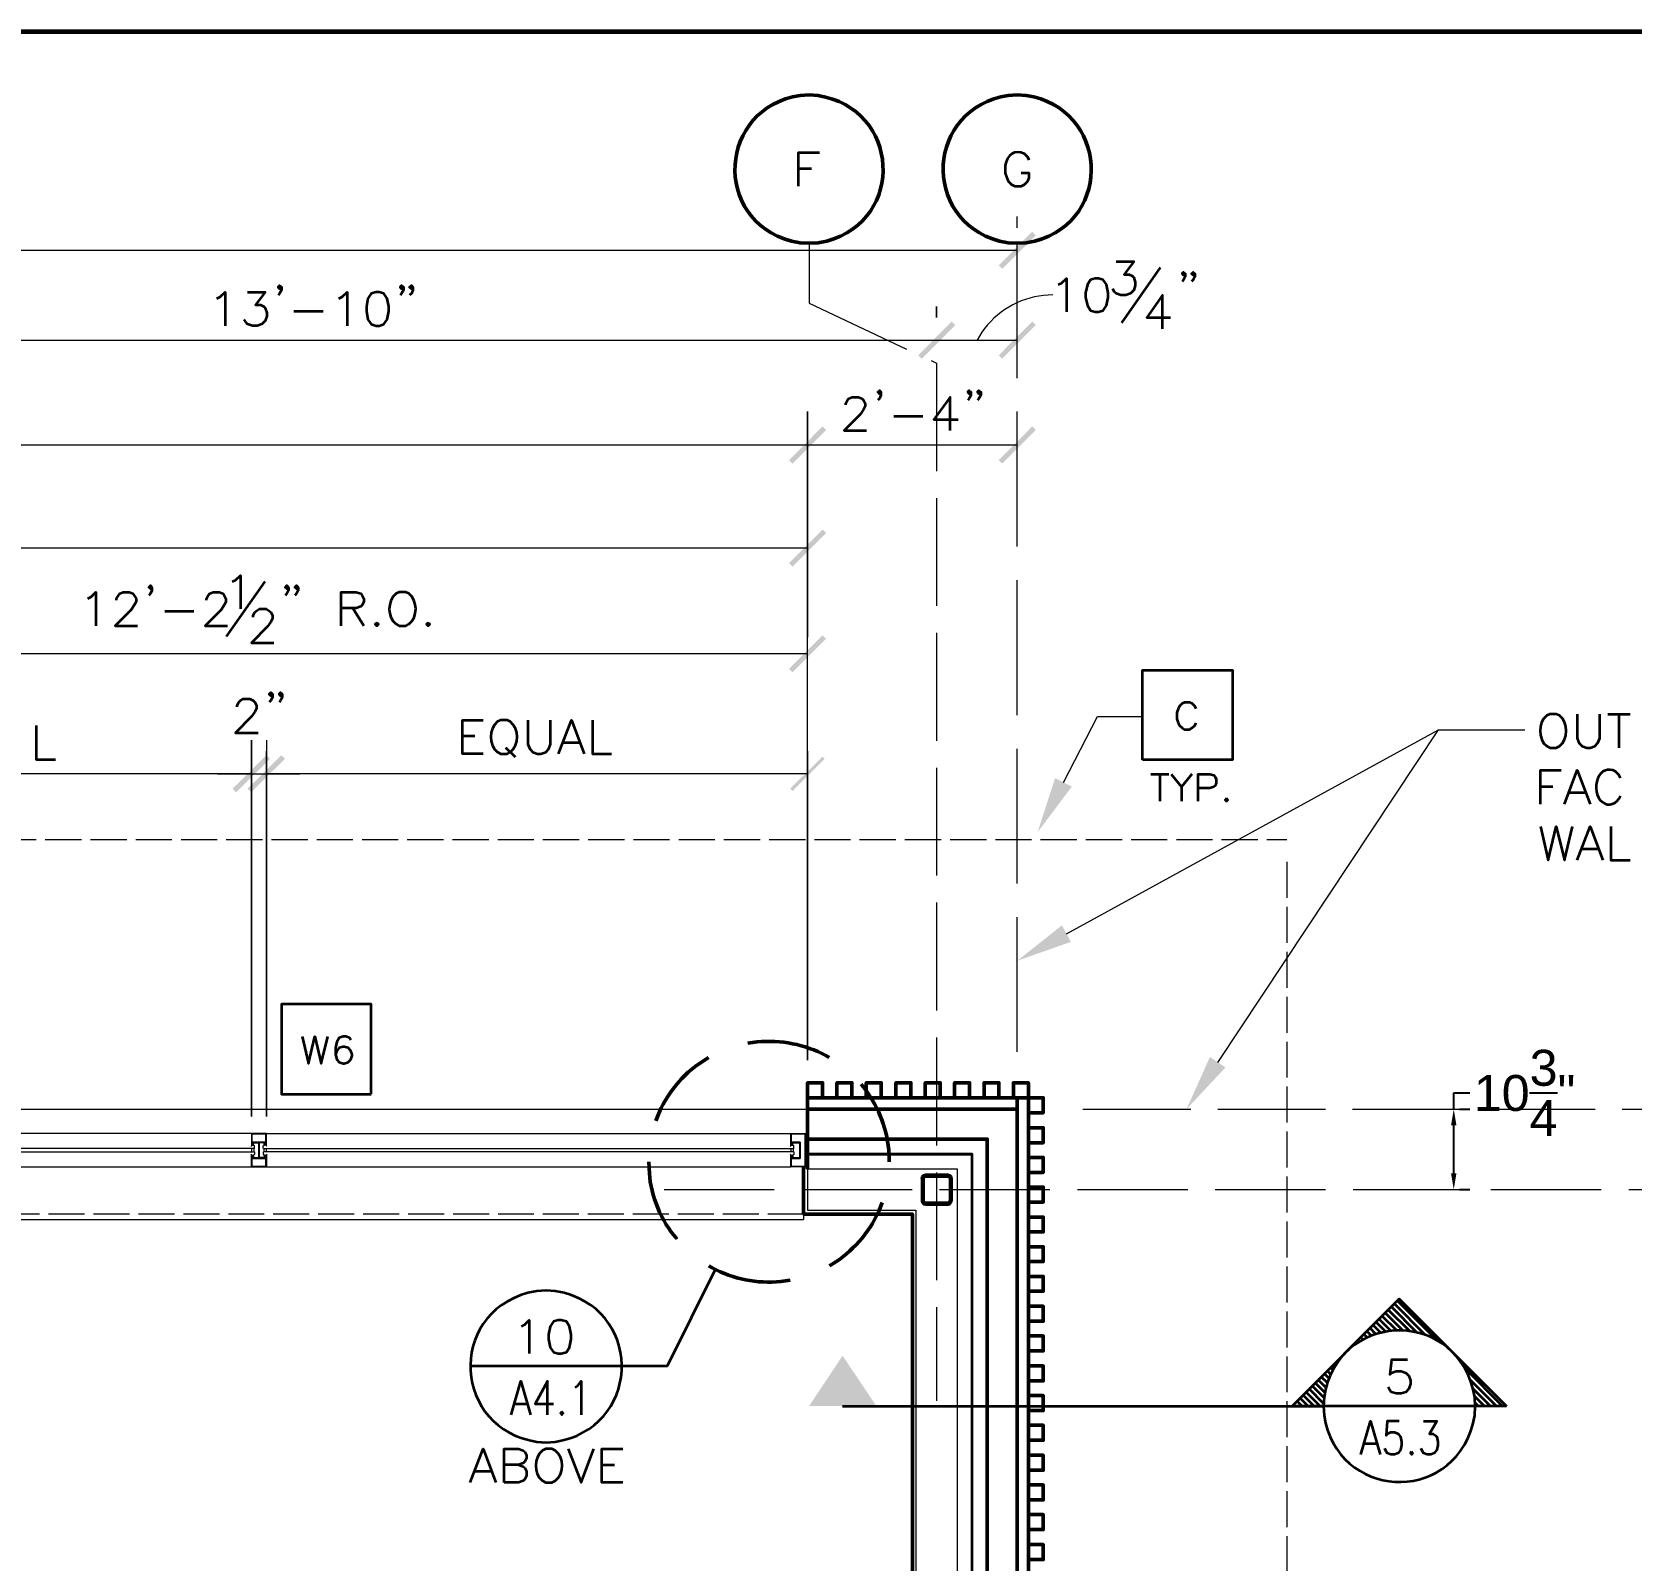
# Model space of a CAD drawing. Header units: inches. Extents: x 5 to 516, y -193 to 129.
# Drawn here: x 260.12 to 277.91, y 78.47 to 95.46 of the extents above; entities that cross this region are included whole.
import ezdxf

# ---------------------------------------------------------------- set-up
doc = ezdxf.new("R2010")
doc.units = ezdxf.units.IN
doc.header["$MEASUREMENT"] = 0
doc.linetypes.add('PDF_IMPORT', pattern=[1, 0.8, -0.2])
doc.layers.add('PDF2_Geometry', color=7, linetype='Continuous')
doc.layers.add('PDF2_Solid Fills', color=7, linetype='Continuous')
doc.styles.get("Standard").update_dxf_attribs({"font": 'arial.ttf'})
doc.dimstyles.get("Standard").update_dxf_attribs({"dimtxt": 0.4, "dimasz": 0.18, "dimexe": 0.18, "dimexo": 0.0625, "dimgap": 0.09, "dimtad": 0, "dimtih": 1, "dimtoh": 1, "dimdec": 4, "dimlfac": 12, "dimzin": 0, "dimdsep": 46, "dimlunit": 4, "dimtxsty": 'Standard', "dimcen": 0.09, "dimadec": 3, "dimazin": 0, "dimtfac": 1, "dimtdec": 4, "dimtofl": 0, "dimtmove": 0, "dimatfit": 3, "dimfxl": 1, "dimtolj": 1, "dimtzin": 0, "dimarcsym": 0})

# ---------------------------------------------------------------- blocks, each defined once
blk = doc.blocks.new('*D4')
at = {"color": 0, "lineweight": -2, "transparency": 16777216}
for p, q in [((275.935, 83.483), (275.935, 83.663)), ((275.935, 83.663), (276.115, 83.663)), ((275.997, 83.483), (276.115, 83.483)), ((275.935, 82.77), (275.935, 83.303)), ((275.997, 82.59), (276.115, 82.59))]:
    blk.add_line(p, q, dxfattribs=at)
at = {"color": 0, "transparency": 16777216}
for points in [[(275.905, 83.303), (275.965, 83.303), (275.935, 83.483)], [(275.905, 82.77), (275.965, 82.77), (275.935, 82.59)]]:
    blk.add_solid(points, dxfattribs=at)
at = {"layer": 'Defpoints', "color": 0, "transparency": 16777216}
for p in [(275.935, 83.483), (275.935, 83.483), (275.935, 82.59)]:
    blk.add_point(p, dxfattribs=at)
at = {"color": 0, "transparency": 16777216, "insert": (276.723, 83.663), "char_height": 0.4, "attachment_point": 5}
blk.add_mtext('\\A1;10{\\H1x;\\S3/4;}"', dxfattribs=at)

msp = doc.modelspace()

# ---------------------------------------------------------------- hatches: boundary and pattern name
at = {"layer": 'PDF2_Solid Fills', "transparency": 33554559}
for points in [[(270.0153516, 91.8300843), (270.3486834, 92.2434158), (269.9753498, 91.8667493), (270.0153498, 91.8300826)], [(270.3486849, 92.2434209), (270.0153516, 91.8300875), (270.3886849, 92.2034209)], [(268.9520173, 91.0367525), (268.9120156, 91.0767541), (268.9120015, 91.0767366), (268.5386822, 90.7000842), (268.5786838, 90.6634159), (268.5786968, 90.663432)], [(262.3486843, 87.0467484), (262.3886843, 87.0067484), (262.725351, 87.4200817)], [(262.7253494, 87.4200834), (262.3886827, 87.00675), (262.7653494, 87.3800834)]]:
    msp.add_hatch(color=256, dxfattribs=at).paths.add_polyline_path(points)

# ---------------------------------------------------------------- linework, layer by layer
at = {"layer": 'PDF2_Geometry', "lineweight": 60}
msp.add_lwpolyline([(296.1186862, 5.4634085), (296.1186862, 95.4634157), (161.1186754, 95.4634157), (161.1186754, 5.4634085)], dxfattribs=at)
at = {"layer": 'PDF2_Geometry', "lineweight": 50}
for points in [[(268.6620183, 94.7567531), (268.7620183, 94.7634198), (268.8620183, 94.7567531)], [(270.9786841, 94.7567531), (271.0786841, 94.7634198), (271.1786841, 94.7567531)], [(268.958685, 93.1367529), (268.8620183, 93.1167529), (268.7620183, 93.1134196), (268.6620183, 93.1167529), (268.5653516, 93.1367529)], [(271.2753508, 93.1367529), (271.1786841, 93.1167529), (271.0786841, 93.1134196), (270.9786841, 93.1167529), (270.8820174, 93.1367529)], [(267.6453495, 84.0567511), (267.5720161, 84.0100844)], [(270.4120174, 76.8167535), (271.0786841, 76.8167535), (271.0786841, 83.4834207), (268.7453506, 83.4834207), (268.7453506, 82.816754)], [(267.0786828, 83.4100844), (267.0586828, 83.3534177)], [(270.7453507, 76.8167535), (270.7453507, 83.1500874), (268.7453506, 83.1500874)], [(266.9786828, 82.8967508), (266.9853494, 82.7667507)], [(268.7020173, 82.840083), (268.7020173, 82.3167496), (269.9120175, 82.3167496), (269.9120175, 76.7767492), (269.9520174, 76.7767492)], [(269.5520159, 82.3867537), (269.5753492, 82.4434204)], [(267.2820161, 82.050084), (267.2920161, 82.0367507)], [(268.9886825, 81.740087), (269.0620159, 81.7834203)]]:
    msp.add_lwpolyline(points, dxfattribs=at)
at = {"layer": 'PDF2_Geometry', "lineweight": 35}
for points in [[(268.6453496, 93.7500841), (268.6453496, 94.1234175), (268.8786829, 94.1234175)], [(268.6453496, 93.946753), (268.7886829, 93.946753)], [(270.9453504, 93.9800861), (270.9453504, 93.8934194), (270.9620171, 93.840086), (270.9786838, 93.8034194), (271.0153504, 93.7667527), (271.0520171, 93.750086), (271.1220171, 93.750086), (271.1586838, 93.7667527), (271.1953504, 93.8034194), (271.2120171, 93.840086), (271.2120171, 93.8934194), (271.1220171, 93.8934194)], [(271.2120171, 94.0367527), (271.1953504, 94.0700861), (271.1586838, 94.1067527)], [(272.1786852, 92.9100843), (272.3753519, 92.9100843), (272.2686852, 92.766751), (272.3220186, 92.766751), (272.3586852, 92.7500843), (272.3753519, 92.7334177), (272.3920186, 92.6800843), (272.3920186, 92.6434177), (272.3753519, 92.5900843), (272.3386852, 92.5534176), (272.2853519, 92.536751), (272.2320186, 92.536751), (272.1786852, 92.5534176), (272.1620185, 92.5700843), (272.1420185, 92.606751)], [(271.5353509, 92.6534179), (271.5720175, 92.6700846), (271.6253509, 92.7234179), (271.6253509, 92.3500846)], [(272.2420177, 92.2300848), (272.6720177, 92.8434182)], [(272.9453513, 92.7767496), (272.9286846, 92.760083), (272.9120179, 92.7767496), (272.9286846, 92.7934163), (272.9453513, 92.7767496), (272.9453513, 92.740083), (272.9286846, 92.7067496), (272.9120179, 92.6867496)], [(273.0553502, 92.7767496), (273.0353502, 92.760083), (273.0186835, 92.7767496), (273.0353502, 92.7934163), (273.0553502, 92.7767496), (273.0553502, 92.740083), (273.0353502, 92.7067496), (273.0186835, 92.6867496)], [(262.1753512, 92.500084), (262.2120179, 92.5167507), (262.2653512, 92.570084), (262.2653512, 92.1967507)], [(262.515351, 92.5700846), (262.7120177, 92.5700846), (262.605351, 92.4300846), (262.6586843, 92.4300846), (262.695351, 92.4100846), (262.7120177, 92.3934179), (262.7286843, 92.3400846), (262.7286843, 92.3034179), (262.7120177, 92.2500846), (262.675351, 92.2134179), (262.6220176, 92.1967512), (262.5686843, 92.1967512), (262.515351, 92.2134179), (262.4986843, 92.2334179), (262.4786843, 92.2667512)], [(262.8920159, 92.6267523), (262.8720159, 92.6067523), (262.8553492, 92.6267523), (262.8720159, 92.643419), (262.8920159, 92.6267523), (262.8920159, 92.5900857), (262.8720159, 92.553419), (262.8553492, 92.5367523)], [(263.532017, 92.500084), (263.5686837, 92.5167507), (263.622017, 92.570084), (263.622017, 92.1967507)], [(264.2486851, 92.6267523), (264.2286851, 92.6067523), (264.2120185, 92.6267523), (264.2286851, 92.643419), (264.2486851, 92.6267523), (264.2486851, 92.5900857), (264.2286851, 92.553419), (264.2120185, 92.5367523)], [(264.3553508, 92.6267523), (264.3386842, 92.6067523), (264.3186842, 92.6267523), (264.3386842, 92.643419), (264.3553508, 92.6267523), (264.3553508, 92.5900857), (264.3386842, 92.553419), (264.3186842, 92.5367523)], [(272.6953512, 92.1600859), (272.6953512, 92.5367526), (272.5186846, 92.2867526), (272.7853513, 92.2867526)], [(263.032017, 92.3567531), (263.3553504, 92.3567531)], [(269.5620163, 91.4600856), (269.5453496, 91.4400856), (269.528683, 91.4600856), (269.5453496, 91.4767523), (269.5620163, 91.4600856), (269.5620163, 91.4234189), (269.5453496, 91.3867522), (269.528683, 91.3700856)], [(270.5620164, 91.4600856), (270.5453497, 91.4400856), (270.528683, 91.4600856), (270.5453497, 91.4767523), (270.5620164, 91.4600856), (270.5620164, 91.4234189), (270.5453497, 91.3867522), (270.528683, 91.3700856)], [(270.672017, 91.4600856), (270.652017, 91.4400856), (270.6353503, 91.4600856), (270.652017, 91.4767523), (270.672017, 91.4600856), (270.672017, 91.4234189), (270.652017, 91.3867522), (270.6353503, 91.3700856)], [(269.1720186, 91.3167547), (269.1720186, 91.3334213), (269.1886852, 91.370088), (269.2053519, 91.3867547), (269.2420186, 91.4034214), (269.3120186, 91.4034214), (269.3486853, 91.3867547), (269.3686853, 91.370088), (269.3853519, 91.3334213), (269.3853519, 91.2967547), (269.3686853, 91.2634213), (269.3320186, 91.210088), (269.1520186, 91.030088), (269.4020186, 91.030088)], [(270.3320172, 91.0300845), (270.3320172, 91.4034178), (270.1520172, 91.1534178), (270.4220173, 91.1534178)], [(269.7053506, 91.1900864), (270.028684, 91.1900864)], [(261.4520167, 89.2867523), (261.4353501, 89.2700857), (261.4186834, 89.2867523), (261.4353501, 89.3067523), (261.4520167, 89.2867523), (261.4520167, 89.2500857), (261.4353501, 89.2167523), (261.4186834, 89.1967523)], [(262.2820169, 88.7400875), (262.712017, 89.3534209)], [(262.3453511, 89.3500865), (262.3820178, 89.3667532), (262.4353511, 89.4200865), (262.4353511, 89.0467531)], [(262.972016, 89.2867523), (262.952016, 89.2700857), (262.9353494, 89.2867523), (262.952016, 89.3067523), (262.972016, 89.2867523), (262.972016, 89.2500857), (262.952016, 89.2167523), (262.9353494, 89.1967523)], [(263.0786818, 89.2867523), (263.0586818, 89.2700857), (263.0420151, 89.2867523), (263.0586818, 89.3067523), (263.0786818, 89.2867523), (263.0786818, 89.2500857), (263.0586818, 89.2167523), (263.0420151, 89.1967523)], [(260.7386819, 89.1634206), (260.7753485, 89.1800873), (260.8286819, 89.2334206), (260.8286819, 88.8600873)], [(261.0586824, 89.1434147), (261.0586824, 89.1634147), (261.0786824, 89.196748), (261.0953491, 89.216748), (261.1320158, 89.2334147), (261.2020158, 89.2334147), (261.2386824, 89.216748), (261.2553491, 89.196748), (261.2753491, 89.1634147), (261.2753491, 89.126748), (261.2553491, 89.0900813), (261.2220158, 89.036748), (261.0420158, 88.8600813), (261.2920158, 88.8600813)], [(262.0586825, 89.1434147), (262.0586825, 89.1634147), (262.0786825, 89.196748), (262.0953492, 89.216748), (262.1320158, 89.2334147), (262.2020159, 89.2334147), (262.2386825, 89.216748), (262.2553492, 89.196748), (262.2753492, 89.1634147), (262.2753492, 89.126748), (262.2553492, 89.0900813), (262.2220159, 89.036748), (262.0420158, 88.8600813), (262.2920159, 88.8600813)], [(263.5586826, 88.8600827), (263.5586826, 89.233416), (263.722016, 89.233416), (263.7753493, 89.2167494), (263.792016, 89.1967494), (263.8086826, 89.163416), (263.8086826, 89.1267494), (263.792016, 89.0900827), (263.7753493, 89.073416), (263.722016, 89.0567493), (263.5586826, 89.0567493)], [(264.3086836, 89.2167545), (264.2753503, 89.2334212), (264.202017, 89.2334212), (264.1686836, 89.2167545), (264.132017, 89.1800878)], [(261.595351, 89.0200829), (261.9186844, 89.0200829)], [(262.5786817, 88.9567556), (262.5786817, 88.9734222), (262.5953484, 89.0100889), (262.6153484, 89.0267556), (262.6486817, 89.0467556), (262.7220151, 89.0467556), (262.7553484, 89.0267556), (262.7753484, 89.0100889), (262.7920151, 88.9734222), (262.7920151, 88.9400889), (262.7753484, 88.9034222), (262.7386817, 88.8500889), (262.5586817, 88.6700889), (262.8086818, 88.6700889)], [(263.6853509, 89.0567515), (263.8086843, 88.8600848)], [(264.202017, 88.8600878), (264.2753503, 88.8600878), (264.3086836, 88.8767545)], [(262.7920166, 88.1000864), (262.7753499, 88.0800864), (262.7553499, 88.1000864), (262.7753499, 88.1167531), (262.7920166, 88.1000864), (262.7920166, 88.0634197), (262.7753499, 88.0267531), (262.7553499, 88.0100864)], [(262.8986823, 88.1000864), (262.8820156, 88.0800864), (262.865349, 88.1000864), (262.8820156, 88.1167531), (262.8986823, 88.1000864), (262.8986823, 88.0634197), (262.8820156, 88.0267531), (262.865349, 88.0100864)], [(262.3986823, 87.9567555), (262.3986823, 87.9734222), (262.4186823, 88.0100888), (262.4353489, 88.0267555), (262.4720156, 88.0467555), (262.5420156, 88.0467555), (262.5786823, 88.0267555), (262.5953489, 88.0100888), (262.6153489, 87.9734222), (262.6153489, 87.9400888), (262.5953489, 87.9034222), (262.5586823, 87.8500888), (262.3820156, 87.6700888), (262.6320156, 87.6700888)], [(273.068683, 87.9367495), (273.0553496, 87.9667495), (273.0253496, 87.9934162), (272.9953496, 88.0067495), (272.938683, 88.0067495), (272.9120163, 87.9934162), (272.8820163, 87.9667495), (272.868683, 87.9367495), (272.8553496, 87.8934162), (272.8553496, 87.8234162), (272.868683, 87.7800828), (272.8820163, 87.7500828), (272.9120163, 87.7234162), (272.938683, 87.7067495), (272.9953496, 87.7067495), (273.0253496, 87.7234162), (273.0553496, 87.7500828), (273.068683, 87.7800828)], [(260.1620149, 87.7500837), (260.1620149, 87.373417), (260.3786816, 87.373417)], [(265.1353489, 87.4367495), (264.9053489, 87.4367495), (264.9053489, 87.8100828), (265.1353489, 87.8100828)], [(265.4386852, 87.7934146), (265.4053519, 87.8100812), (265.3320185, 87.8100812), (265.2953519, 87.7934146), (265.2620185, 87.7567479)], [(265.6353497, 87.8100812), (265.6353497, 87.5434145), (265.6553497, 87.4900812), (265.6886831, 87.4534145), (265.7420164, 87.4367479), (265.7786831, 87.4367479), (265.8320164, 87.4534145), (265.8686831, 87.4900812), (265.8853497, 87.5434145), (265.8853497, 87.8100812)], [(265.9753495, 87.4367495), (266.1186828, 87.8100828), (266.2620162, 87.4367495)], [(266.3520178, 87.8100812), (266.3520178, 87.4367479), (266.5653512, 87.4367479)], [(277.1120175, 87.8600853), (277.0753508, 87.876752), (277.0053508, 87.876752), (276.9686842, 87.8600853), (276.9320175, 87.8234186)], [(277.3086837, 87.876752), (277.3086837, 87.6100853), (277.3253504, 87.5567519), (277.3620171, 87.5200853), (277.4153504, 87.5034186), (277.4520171, 87.5034186), (277.5053504, 87.5200853), (277.5386837, 87.5567519), (277.5586837, 87.6100853), (277.5586837, 87.876752)], [(277.6486835, 87.876752), (277.8986835, 87.876752)], [(277.7720186, 87.876752), (277.7720186, 87.5034186)], [(264.9053489, 87.6334183), (265.0453489, 87.6334183)], [(266.028684, 87.5600812), (266.2086841, 87.5600812)], [(265.3320185, 87.4367479), (265.4053519, 87.4367479), (265.4386852, 87.4534145)], [(265.3853497, 87.50675), (265.4920164, 87.4000834)], [(277.0053508, 87.5034186), (277.0753508, 87.5034186), (277.1120175, 87.5200853)], [(272.5653497, 87.2100852), (272.7653498, 87.2100852)], [(272.6653508, 87.2100852), (272.6653508, 86.9100852)], [(272.7920174, 87.2100852), (272.9053507, 87.0667519), (272.9053507, 86.9100852)], [(273.0220182, 87.2100852), (272.9053515, 87.0667519)], [(273.0920188, 86.9100839), (273.0920188, 87.2100839), (273.2220188, 87.2100839), (273.2653521, 87.1967506), (273.2786854, 87.1800839), (273.2920188, 87.1534172), (273.2920188, 87.1100839), (273.2786854, 87.0800839), (273.2653521, 87.0667505), (273.2220188, 87.0534172), (273.0920188, 87.0534172)], [(276.8986834, 86.8767519), (276.8986834, 87.2534186), (277.1286834, 87.2534186)], [(277.1653511, 86.8767519), (277.3086845, 87.2534186), (277.4520178, 86.8767519)], [(277.7886846, 87.1634205), (277.7720179, 87.2000871), (277.7353512, 87.2367538)], [(276.8986834, 87.0734207), (277.0386834, 87.0734207)], [(277.218684, 87.0034202), (277.398684, 87.0034202)], [(276.8986834, 86.6267519), (276.9853501, 86.2534185), (277.0753501, 86.6267519), (277.1653501, 86.2534185), (277.2553501, 86.6267519)], [(277.3086837, 86.2534201), (277.4520171, 86.6267535), (277.5920171, 86.2534201)], [(277.6820189, 86.6267519), (277.6820189, 86.2534185), (277.8986855, 86.2534185)], [(277.3620183, 86.3767518), (277.538685, 86.3767518)], [(263.1220167, 84.2900885), (263.1920167, 83.9900885), (263.2653501, 84.2900885), (263.3353501, 83.9900885), (263.4086834, 84.2900885)], [(263.6653517, 84.2500834), (263.6486851, 84.27675), (263.6086851, 84.2900834), (263.5786851, 84.2900834), (263.5353517, 84.27675), (263.5086851, 84.2334167), (263.4920184, 84.1634167), (263.4920184, 84.0900834), (263.5086851, 84.0334167), (263.5353517, 84.00675), (263.5786851, 83.9900834), (263.5920184, 83.9900834), (263.6353517, 84.00675), (263.6653517, 84.0334167), (263.6786851, 84.07675), (263.6786851, 84.0900834), (263.6653517, 84.1334167), (263.6353517, 84.1634167), (263.5920184, 84.17675), (263.5786851, 84.17675), (263.5353517, 84.1634167), (263.5086851, 84.1334167), (263.4920184, 84.0900834)], [(268.7453489, 82.9834207), (270.5786824, 82.9834207)], [(270.5786841, 76.8167535), (270.5786841, 82.9834207), (268.7453506, 82.9834207)], [(270.0153498, 82.7134163), (270.0220165, 82.7334163), (270.0353498, 82.750083), (270.0586831, 82.7567497), (270.3086832, 82.7567497)], [(270.0586831, 82.7334207), (270.0420165, 82.726754), (270.0353498, 82.7134207)], [(270.058684, 82.7334147), (270.308684, 82.7334147), (270.3220174, 82.726748), (270.328684, 82.7134147), (270.328684, 82.4634147)], [(270.3086849, 82.756748), (270.3286849, 82.7500814), (270.3420183, 82.7334147), (270.3486849, 82.7134147), (270.3486849, 82.4634147)], [(270.0153516, 82.7134147), (270.0153516, 82.4634147), (270.0220182, 82.4434147), (270.0353516, 82.426748), (270.0586849, 82.4234147)], [(270.0353508, 82.7134147), (270.0353508, 82.4634147), (270.0420174, 82.4500813), (270.0586841, 82.4434147)], [(270.0586831, 82.4234163), (270.3086832, 82.4234163), (270.3286832, 82.4267496), (270.3420165, 82.4434163), (270.3486832, 82.4634163)], [(270.0586831, 82.4434155), (270.3086832, 82.4434155), (270.3220165, 82.4500821), (270.3286832, 82.4634155)], [(267.7186847, 81.7000883), (267.182018, 80.6234216), (266.682018, 80.6234216), (264.9920178, 80.6234216)], [(266.038685, 81.4400845), (265.938685, 81.4600845), (265.838685, 81.4667512), (265.7353516, 81.4600845), (265.6353516, 81.4400845)], [(276.1720166, 80.1800825), (274.4853498, 80.1800825), (274.1353497, 80.1800825), (275.3286832, 81.3734159), (276.5220166, 80.1800825)], [(275.6220177, 80.9700877), (275.275351, 81.3167544)], [(275.7453511, 80.91342), (275.3086844, 81.3500867)], [(265.562016, 81.0667539), (265.5953493, 81.0834205), (265.6486827, 81.1367539), (265.6486827, 80.7634205)], [(275.2353498, 81.0167525), (275.1053498, 81.1467525)], [(275.298684, 81.0234189), (275.138684, 81.1800856)], [(275.3653513, 81.0234189), (275.172018, 81.2167522)], [(275.4420183, 81.0167525), (275.2053516, 81.2500859)], [(275.5253516, 81.0000831), (275.2420182, 81.2834165)], [(274.972017, 80.9434154), (274.9353503, 80.980082)], [(275.0186852, 80.9634145), (274.9686852, 81.0134146)], [(275.0686831, 80.9800839), (275.0053498, 81.0467506)], [(275.1220177, 80.9967533), (275.0386844, 81.0800867)], [(275.1753523, 81.0100861), (275.0720189, 81.1134194)], [(274.7686852, 80.8100807), (274.7686852, 80.813414)], [(274.8053503, 80.8400828), (274.802017, 80.8434162)], [(274.8420189, 80.8667484), (274.8353522, 80.8767484)], [(274.8853505, 80.8967506), (274.8686838, 80.9100839)], [(274.9253522, 80.9200864), (274.9020189, 80.9434197)], [(274.588684, 80.5834164), (274.5653506, 80.6067498)], [(274.6120181, 80.6234216), (274.5986847, 80.6400882)], [(274.6420168, 80.6667498), (274.6320168, 80.6734164)], [(274.6686841, 80.7034183), (274.6653508, 80.7067517)], [(274.6986846, 80.7400869), (274.6986846, 80.7434202)], [(275.4186842, 80.6934153), (275.2420175, 80.6934153), (275.2220175, 80.5334153), (275.2420175, 80.550082), (275.2953508, 80.570082), (275.3486842, 80.570082), (275.4020175, 80.550082), (275.4353509, 80.5167487), (275.4553509, 80.4634153), (275.4553509, 80.4267487), (275.4353509, 80.3734153), (275.4020175, 80.3367486), (275.3486842, 80.320082), (275.2953508, 80.320082), (275.2420175, 80.3367486), (275.2220175, 80.3567486), (275.2053508, 80.390082)], [(276.4786835, 80.1800825), (276.0620168, 80.5967492)], [(265.4486839, 80.0834164), (265.5553505, 80.4567497), (265.6620172, 80.0834164)], [(265.8520178, 80.0834215), (265.8520178, 80.4567549), (265.7153511, 80.2067549), (265.9186844, 80.2067549)], [(266.1586855, 80.3867543), (266.1853522, 80.403421), (266.2253522, 80.4567544), (266.2253522, 80.083421)], [(274.4986842, 80.3334164), (274.3953509, 80.4367497)], [(274.5120187, 80.3867543), (274.4286854, 80.4700877)], [(274.5286847, 80.4400855), (274.4620181, 80.5034189)], [(274.5453507, 80.4900869), (274.4953507, 80.5400869)], [(274.5653499, 80.5367516), (274.5286832, 80.5734183)], [(276.4120179, 80.1800825), (276.1220178, 80.4700825)], [(274.2486842, 80.1800825), (274.1920176, 80.2334158)], [(274.3153499, 80.1800825), (274.2253499, 80.2667492)], [(274.3820172, 80.1800825), (274.2586839, 80.3034159)], [(274.4486846, 80.1800825), (274.2920179, 80.3367492)], [(274.4853498, 80.2100847), (274.3286831, 80.3700847)], [(274.4920179, 80.2734188), (274.3620178, 80.4034188)], [(274.4920173, 80.2800825), (274.4853506, 80.1800825), (274.4920173, 80.0767492)], [(276.1486841, 79.9767492), (276.1686841, 80.0767492), (276.1720174, 80.1800825), (276.1686841, 80.2800825), (276.1486841, 80.3800825)], [(276.3453522, 80.1800825), (276.1520189, 80.3734159)], [(276.2786849, 80.1800825), (276.1653515, 80.2900825)], [(265.4886822, 80.2067549), (265.6220156, 80.2067549)], [(269.13535, 80.1800825), (274.4853506, 80.1800825)], [(276.2086843, 80.1800825), (276.1720176, 80.2167492)], [(276.5220185, 80.1800825), (276.1720185, 80.1800825)], [(274.9020165, 79.6400841), (275.0086831, 80.0134175), (275.1153498, 79.6400841)], [(275.3286844, 80.0134158), (275.1953511, 80.0134158), (275.1820178, 79.8534158), (275.1953511, 79.8734158), (275.2353511, 79.8900825), (275.2753511, 79.8900825), (275.3153511, 79.8734158), (275.3420178, 79.8367491), (275.3553511, 79.7834158), (275.3553511, 79.7467491), (275.3420178, 79.6934158), (275.3153511, 79.6567491), (275.2753511, 79.6400825), (275.2353511, 79.6400825), (275.1953511, 79.6567491), (275.1820178, 79.6767491), (275.1686844, 79.7100825)], [(275.5986854, 80.0134158), (275.745352, 80.0134158), (275.665352, 79.8734158), (275.705352, 79.8734158), (275.7320187, 79.8534158), (275.745352, 79.8367491), (275.7586854, 79.7834158), (275.7586854, 79.7467491), (275.745352, 79.6934158), (275.7186854, 79.6567491), (275.6786854, 79.6400825), (275.6386854, 79.6400825), (275.5986854, 79.6567491), (275.585352, 79.6767491), (275.5720187, 79.7100825)], [(264.9920188, 79.3300865), (265.1353521, 79.7067532), (265.2786855, 79.3300865)], [(265.3686837, 79.3300865), (265.3686837, 79.7067532), (265.5286837, 79.7067532), (265.5820171, 79.6867532), (265.5986837, 79.6700865), (265.6186837, 79.6334199), (265.6186837, 79.6000865), (265.5986837, 79.5634199), (265.5820171, 79.5467532), (265.5286837, 79.5267532), (265.3686837, 79.5267532)], [(265.7353516, 79.7834178), (265.838685, 79.776751), (265.938685, 79.7834178)], [(265.9386853, 79.6867548), (265.9020186, 79.7067548), (265.8320186, 79.7067548), (265.7953519, 79.6867548), (265.7620186, 79.6534215)], [(266.0820186, 79.7067548), (266.2253519, 79.3300881), (266.3686853, 79.7067548)], [(266.6886836, 79.3300865), (266.4586835, 79.3300865), (266.4586835, 79.7067532), (266.6886836, 79.7067532)], [(274.9420182, 79.7634158), (275.0753516, 79.7634158)], [(265.528684, 79.5267486), (265.5820173, 79.5100819), (265.598684, 79.4934152), (265.618684, 79.4567486), (265.618684, 79.4034152), (265.598684, 79.3667486), (265.5820173, 79.3500819), (265.528684, 79.3300819), (265.368684, 79.3300819)], [(266.4586835, 79.5267486), (266.5986835, 79.5267486)], [(265.04535, 79.4567548), (265.22535, 79.4567548)], [(265.8320186, 79.3300881), (265.9020186, 79.3300881), (265.9386853, 79.3500881)]]:
    msp.add_lwpolyline(points, dxfattribs=at)
at = {"layer": 'PDF2_Geometry', "lineweight": 15}
for points in [[(271.0786841, 93.2867527), (271.0786841, 93.410086)], [(193.2120109, 93.0367526), (271.0786824, 93.0367526)], [(271.0786841, 92.2867526), (271.0786841, 92.4100859)], [(243.7653495, 92.0367526), (256.3486838, 92.0367526), (270.1820183, 92.0367526), (271.0786849, 92.0367526)], [(271.0786841, 91.1200858), (271.0786841, 91.2434192)], [(221.9920153, 90.8700858), (268.7453523, 90.8700858)], [(268.7453489, 90.8700858), (271.0786824, 90.8700858)], [(268.7453489, 87.4634159), (268.7453489, 84.0267489), (268.7453489, 90.0967495)], [(268.7453489, 89.7234182), (231.3686776, 89.7234182)], [(268.7453489, 84.0267489), (268.7453489, 88.9200828)], [(268.7453489, 88.5467485), (256.535348, 88.5467485)], [(271.5920186, 87.1167489), (271.9720187, 87.8500823), (272.4720187, 87.8500823)], [(262.7253492, 87.5867544), (262.7253492, 83.4000874), (262.7253492, 87.463421)], [(271.6253506, 85.4334195), (275.7653508, 87.7000863), (276.7253512, 87.7000863)], [(273.3086834, 84.0034199), (275.7653503, 87.700087), (276.7253503, 87.700087)], [(262.1820158, 87.213415), (262.5586825, 87.213415), (256.5353488, 87.213415)], [(262.5586825, 87.213415), (262.7253492, 87.213415), (263.0986826, 87.213415)], [(268.368684, 87.213415), (262.7253501, 87.213415)], [(268.7453489, 87.213415), (268.3686822, 87.213415)], [(231.3686828, 82.8400814), (231.3686828, 83.2134147), (230.9920161, 83.2134147), (230.9920161, 83.4834148), (268.7453523, 83.4834148)], [(262.5586825, 83.2134147), (256.7253487, 83.2134147)], [(262.7253492, 83.0767481), (262.7253492, 83.2134147), (262.5586825, 83.2134147), (262.5586825, 83.0767481)], [(262.5586825, 83.1100822), (262.5786825, 83.1100822)], [(262.6453489, 83.1167486), (262.5653489, 83.1167486), (262.5653489, 83.2067486), (262.715349, 83.2067486)], [(262.5653489, 83.0834193), (262.5653489, 83.100086), (262.5686823, 83.100086), (262.5686823, 83.090086)], [(262.5653517, 83.0834155), (262.5820183, 83.0834155), (262.5820183, 83.1100822), (262.6353517, 83.1100822)], [(262.5786817, 83.1100822), (262.5786817, 83.0900822), (262.5686817, 83.0900822)], [(262.5920179, 83.0467537), (262.5920179, 83.0734204), (262.5820179, 83.0834204)], [(262.6353495, 83.1100822), (262.6353495, 82.9434155)], [(262.7153496, 83.1167486), (262.6353496, 83.1167486)], [(262.6453491, 83.1100822), (262.6453491, 82.9434155)], [(262.7153503, 83.0834155), (262.6986836, 83.0834155), (262.6986836, 83.1100822), (262.6453503, 83.1100822)], [(262.688684, 83.0467537), (262.688684, 83.0734204), (262.698684, 83.0834204)], [(262.7253492, 83.1100822), (262.7020159, 83.1100822)], [(262.7020168, 83.1100822), (262.7020168, 83.0900822), (262.7120168, 83.0900822)], [(262.7153496, 83.0834193), (262.7153496, 83.100086), (262.7120163, 83.100086), (262.7120163, 83.090086)], [(262.7153496, 83.2067551), (262.7153496, 83.1167551)], [(262.7253492, 83.2134147), (268.558683, 83.2134147)], [(268.558683, 83.0767481), (268.558683, 83.2134147), (268.7253497, 83.2134147), (268.728683, 83.2067481), (268.738683, 83.2067481), (268.7453497, 83.2134147)], [(268.558683, 83.1100822), (268.578683, 83.1100822)], [(268.6620161, 83.1167486), (268.5653494, 83.1167486), (268.5653494, 83.2067486), (268.7153494, 83.2067486)], [(268.5653494, 83.0834193), (268.5653494, 83.100086), (268.5720161, 83.100086), (268.5720161, 83.090086)], [(268.7153501, 83.2067551), (268.7153501, 82.8467551), (268.5653501, 82.8467551), (268.5653501, 82.9334218)], [(268.5653521, 83.0834155), (268.5820188, 83.0834155), (268.5820188, 83.1100822), (268.6553521, 83.1100822)], [(268.5786822, 83.1100822), (268.5786822, 83.0900822), (268.5720155, 83.0900822)], [(268.5920184, 83.0467537), (268.5920184, 83.0734204), (268.5820184, 83.0834204)], [(268.6553492, 83.1100822), (268.6553492, 82.9434155)], [(268.6620156, 83.1167486), (268.6620156, 82.9334153)], [(268.7453489, 83.2134147), (268.7453489, 82.8400814), (268.7386822, 82.846748), (268.7286822, 82.846748), (268.7253489, 82.8400814)], [(268.7253497, 83.2134147), (268.7253497, 82.8400814)], [(268.7253497, 83.2067551), (268.728683, 83.1967551), (268.738683, 83.1967551), (268.7453497, 83.2067551)], [(268.7253497, 83.1967521), (268.728683, 83.1900855), (268.738683, 83.1900855), (268.7453497, 83.1967521)], [(268.7253497, 83.1900857), (268.728683, 83.1800857), (268.738683, 83.1800857), (268.7453497, 83.1900857)], [(268.7453497, 82.880083), (268.7253497, 83.1734164), (268.7453497, 83.1734164), (268.7253497, 82.880083)], [(262.5853503, 83.046748), (256.69535, 83.046748), (256.69535, 83.006748)], [(256.69535, 83.0067497), (262.5853503, 83.0067497)], [(256.7253487, 82.840083), (262.5586825, 82.840083), (262.5586825, 82.9734163)], [(262.5520161, 83.066754), (262.5586828, 83.076754)], [(262.5520161, 82.9834207), (262.5586828, 82.9734207)], [(262.5586825, 83.046748), (262.5586825, 83.006748)], [(262.5586825, 82.9434155), (262.5786825, 82.9434155)], [(262.5653488, 82.9534147), (262.5686821, 82.9534147), (262.5686821, 82.9634147), (262.5786821, 82.9634147), (262.5786821, 82.9434147)], [(262.5653489, 82.9700879), (262.5820156, 82.9700879), (262.5820156, 82.9434212)], [(262.5653489, 82.9534185), (262.5653489, 82.9700852)], [(262.5653489, 82.9334193), (262.6453489, 82.9334193)], [(262.6353496, 82.9334193), (262.7153496, 82.9334193), (262.7153496, 82.8467526), (262.5653496, 82.8467526), (262.5653496, 82.9334193)], [(262.5920179, 82.9800841), (262.5820179, 82.9700841)], [(262.5820183, 82.9434155), (262.6353517, 82.9434155)], [(262.5853481, 83.046748), (262.5853481, 83.006748)], [(262.5920179, 83.0067497), (262.5920179, 82.980083)], [(262.6986836, 82.9434155), (262.6453503, 82.9434155)], [(262.688684, 83.0067497), (262.688684, 82.980083)], [(262.688684, 82.9800841), (262.698684, 82.9700841)], [(262.6953483, 83.046748), (268.5853486, 83.046748), (268.5853486, 83.006748)], [(268.5853486, 83.0067497), (262.6953483, 83.0067497)], [(262.6953504, 83.046748), (262.6953504, 83.006748)], [(262.7153496, 82.9700879), (262.698683, 82.9700879), (262.698683, 82.9434212)], [(262.7253492, 82.9434155), (262.7020159, 82.9434155)], [(262.7153498, 82.9534147), (262.7120164, 82.9534147), (262.7120164, 82.9634147), (262.7020164, 82.9634147), (262.7020164, 82.9434147)], [(262.7153496, 82.9534185), (262.7153496, 82.9700852)], [(262.722016, 83.046748), (262.722016, 83.006748)], [(262.7286824, 83.066754), (262.7253491, 83.076754)], [(262.7286824, 82.9834207), (262.7253491, 82.9734207)], [(262.7253492, 82.9734177), (262.7253492, 82.8400844)], [(268.5520166, 83.066754), (268.5586833, 83.076754)], [(268.5520166, 82.9834207), (268.5586833, 82.9734207)], [(268.558683, 83.046748), (268.558683, 83.006748)], [(268.7253497, 82.840083), (268.558683, 82.840083), (268.558683, 82.9734163)], [(268.558683, 82.9434155), (268.578683, 82.9434155)], [(268.5653492, 82.9534147), (268.5720158, 82.9534147), (268.5720158, 82.9634147), (268.5786825, 82.9634147), (268.5786825, 82.9434147)], [(268.5653494, 82.9700879), (268.5820161, 82.9700879), (268.5820161, 82.9434212)], [(268.5653494, 82.9534185), (268.5653494, 82.9700852)], [(268.5653494, 82.9334193), (268.6620161, 82.9334193)], [(268.5920184, 82.9800841), (268.5820184, 82.9700841)], [(268.5820188, 82.9434155), (268.6553521, 82.9434155)], [(268.5920184, 83.0067497), (268.5920184, 82.980083)], [(262.5586825, 82.840083), (262.7253492, 82.840083), (268.558683, 82.840083)], [(268.7453489, 82.8634188), (268.7386822, 82.8700854), (268.7286822, 82.8700854), (268.7253489, 82.8634188)], [(268.7453489, 82.8567524), (268.7386822, 82.863419), (268.7286822, 82.863419), (268.7253489, 82.8567524)], [(268.7453489, 82.8467494), (268.7386822, 82.8534161), (268.7286822, 82.8534161), (268.7253489, 82.8467494)], [(268.7253497, 82.8800814), (268.7453497, 82.8800814)], [(268.7453489, 82.840083), (268.7453489, 82.8434163)], [(231.4520109, 82.2567496), (268.7020139, 82.2567496)], [(268.7020173, 82.316754), (268.7020173, 82.256754)]]:
    msp.add_lwpolyline(points, dxfattribs=at)
at = {"layer": 'PDF2_Geometry', "linetype": 'PDF_IMPORT', "lineweight": 15, "ltscale": 1.5}
for points in [[(268.7620183, 93.1134196), (268.7620183, 92.4467529), (270.1820165, 91.7800826), (270.1820183, 80.2400847)], [(271.8086833, 83.4834207), (281.3153505, 83.4834207)]]:
    msp.add_lwpolyline(points, dxfattribs=at)
at = {"layer": 'PDF2_Geometry', "linetype": 'PDF_IMPORT', "lineweight": 15, "ltscale": 1.873334}
msp.add_lwpolyline([(271.0786841, 84.1200853), (271.0786841, 93.1134213)], dxfattribs=at)
at = {"layer": 'PDF2_Geometry', "lineweight": 35}
for points in [[(271.9453512, 92.7234185), (271.8920178, 92.7067518), (271.8586845, 92.6534185), (271.8386845, 92.5634185), (271.8386845, 92.5100851), (271.8586845, 92.4200851), (271.8920178, 92.3667518), (271.9453512, 92.3500851), (271.9820179, 92.3500851), (272.0353512, 92.3667518), (272.0720179, 92.4200851), (272.0886845, 92.5100851), (272.0886845, 92.5634185), (272.0720179, 92.6534185), (272.0353512, 92.7067518), (271.9820179, 92.7234185)], [(263.9453505, 92.5700846), (263.8920172, 92.5534179), (263.8553505, 92.5000846), (263.8386839, 92.4100846), (263.8386839, 92.3567512), (263.8553505, 92.2667512), (263.8920172, 92.2134179), (263.9453505, 92.1967512), (263.9786839, 92.1967512), (264.0320172, 92.2134179), (264.0686839, 92.2667512), (264.0886839, 92.3567512), (264.0886839, 92.4100846), (264.0686839, 92.5000846), (264.0320172, 92.5534179), (263.9786839, 92.5700846)], [(263.9520169, 88.8934146), (263.9353503, 88.876748), (263.9520169, 88.8600813), (263.9720169, 88.876748)], [(264.5253507, 88.8934146), (264.5053507, 88.876748), (264.5253507, 88.8600813), (264.5420174, 88.876748)], [(272.4720168, 87.3667489), (272.4720168, 88.366749), (273.4720169, 88.366749), (273.4720169, 87.3667489)], [(273.4053512, 86.940086), (273.3920179, 86.9234194), (273.4053512, 86.910086), (273.4220179, 86.9234194)], [(263.892016, 83.6500874), (263.892016, 84.6500875), (262.8920159, 84.6500875), (262.8920159, 83.6500874)], [(265.9720163, 81.1367544), (265.918683, 81.1200877), (265.8820163, 81.0667544), (265.8653496, 80.9767544), (265.8653496, 80.9234211), (265.8820163, 80.833421), (265.918683, 80.7800877), (265.9720163, 80.763421), (266.0053496, 80.763421), (266.0620163, 80.7800877), (266.0953496, 80.833421), (266.1153496, 80.9234211), (266.1153496, 80.9767544), (266.0953496, 81.0667544), (266.0620163, 81.1200877), (266.0053496, 81.1367544)], [(266.0120181, 80.1200849), (265.9986847, 80.1000849), (266.0120181, 80.0834183), (266.0253514, 80.1000849)], [(275.4653507, 79.6767527), (275.4520173, 79.6567527), (275.4653507, 79.640086), (275.478684, 79.6567527)]]:
    msp.add_lwpolyline(points, close=True, dxfattribs=at)
at = {"layer": 'PDF2_Geometry', "lineweight": 15}
msp.add_lwpolyline([(271.4753499, 92.5400892), (271.3720166, 92.5334225, 0.2210948645), (270.6853499, 92.1234225), (270.6320165, 92.0367558)], format="xyb", dxfattribs=at)
for points in [[(270.1820183, 92.4100859), (270.1820183, 92.2867526)], [(268.7453489, 91.2434213), (268.7453489, 88.7334211)], [(262.5586825, 87.5867544), (262.5586825, 83.4000874)]]:
    msp.add_lwpolyline(points, close=True, dxfattribs=at)
at = {"layer": 'PDF2_Geometry', "linetype": 'PDF_IMPORT', "lineweight": 15, "ltscale": 0.503333}
msp.add_lwpolyline([(231.5753494, 86.483421), (274.0786843, 86.483421)], dxfattribs=at)
at = {"layer": 'PDF2_Geometry', "linetype": 'PDF_IMPORT', "lineweight": 15, "ltscale": 0.5}
for points in [[(274.0786843, 86.2334209), (274.0786843, 49.7334146)], [(268.7020173, 82.316754), (231.4520109, 82.316754)]]:
    msp.add_lwpolyline(points, dxfattribs=at)
at = {"layer": 'PDF2_Geometry', "lineweight": 50}
for points in [[(268.9853493, 84.0567511), (268.9486826, 84.0800844, 0.1458292827), (268.1853493, 84.2300845), (268.0820159, 84.2167511)], [(269.6553492, 82.8967508), (269.6486826, 83.0300841, 0.1484167895), (269.3520159, 83.7467508), (269.3420159, 83.7600842)], [(267.6486827, 81.740087), (267.6853494, 81.7167536, 0.1501360968), (268.4486827, 81.5667536), (268.5520161, 81.580087)]]:
    msp.add_lwpolyline(points, format="xyb", dxfattribs=at)
for points in [[(268.9120156, 83.6100822), (268.9120156, 83.7767489), (268.7453489, 83.7767489), (268.7453489, 83.6100822)], [(269.2386825, 83.6100822), (269.2386825, 83.7767489), (269.0720159, 83.7767489), (269.0720159, 83.6100822)], [(269.5653495, 83.6100822), (269.5653495, 83.7767489), (269.3986828, 83.7767489), (269.3986828, 83.6100822)], [(269.8953497, 83.6100822), (269.8953497, 83.7767489), (269.728683, 83.7767489), (269.728683, 83.6100822)], [(270.2220166, 83.6100822), (270.2220166, 83.7767489), (270.0553499, 83.7767489), (270.0553499, 83.6100822)], [(270.5486836, 83.6100822), (270.5486836, 83.7767489), (270.3820169, 83.7767489), (270.3820169, 83.6100822)], [(270.8753506, 83.6100822), (270.8753506, 83.7767489), (270.7086839, 83.7767489), (270.7086839, 83.6100822)], [(271.2020175, 83.6100822), (271.2020175, 83.7767489), (271.0353508, 83.7767489), (271.0353508, 83.6100822)], [(271.0786841, 83.4834207), (271.0786841, 83.6100874), (268.7453506, 83.6100874), (268.7453506, 83.4834207)], [(271.2020175, 76.8167484), (271.2020175, 83.6100822), (271.0786842, 83.6100822), (271.0786842, 76.8167484)], [(271.2020175, 83.6100822), (271.2020175, 83.4434156), (271.3686842, 83.4434156), (271.3686842, 83.6100822)], [(271.2020175, 83.2767489), (271.2020175, 83.1100822), (271.3686842, 83.1100822), (271.3686842, 83.2767489)], [(271.2020175, 82.9467521), (271.2020175, 82.7800854), (271.3686842, 82.7800854), (271.3686842, 82.9467521)], [(271.2020175, 82.6167486), (271.2020175, 82.4500819), (271.3686842, 82.4500819), (271.3686842, 82.6167486)], [(271.2020175, 82.2834152), (271.2020175, 82.1167485), (271.3686842, 82.1167485), (271.3686842, 82.2834152)], [(271.2020175, 81.9534184), (271.2020175, 81.7867517), (271.3686842, 81.7867517), (271.3686842, 81.9534184)], [(271.2020175, 81.6234217), (271.2020175, 81.456755), (271.3686842, 81.456755), (271.3686842, 81.6234217)], [(271.2020175, 81.2900883), (271.2020175, 81.1234216), (271.3686842, 81.1234216), (271.3686842, 81.2900883)], [(271.2020175, 80.9600847), (271.2020175, 80.7934181), (271.3686842, 80.7934181), (271.3686842, 80.9600847)], [(271.2020175, 80.6267514), (271.2020175, 80.4600847), (271.3686842, 80.4600847), (271.3686842, 80.6267514)], [(271.2020175, 80.2967478), (271.2020175, 80.1300811), (271.3686842, 80.1300811), (271.3686842, 80.2967478)], [(271.2020175, 79.9667511), (271.2020175, 79.8000844), (271.3686842, 79.8000844), (271.3686842, 79.9667511)], [(271.2020175, 79.6334177), (271.2020175, 79.466751), (271.3686842, 79.466751), (271.3686842, 79.6334177)], [(271.2020175, 79.3034209), (271.2020175, 79.1367542), (271.3686842, 79.1367542), (271.3686842, 79.3034209)], [(271.2020175, 78.9734174), (271.2020175, 78.8067507), (271.3686842, 78.8067507), (271.3686842, 78.9734174)], [(271.2020175, 78.640084), (271.2020175, 78.4734173), (271.3686842, 78.4734173), (271.3686842, 78.640084)]]:
    msp.add_lwpolyline(points, close=True, dxfattribs=at)
at = {"layer": 'PDF2_Geometry', "lineweight": 9}
msp.add_lwpolyline([(268.7453489, 82.816754), (268.7453489, 82.3600873), (269.9520156, 82.3600873), (269.9520156, 76.8167535), (270.4120157, 76.8167535), (270.4120157, 82.816754)], close=True, dxfattribs=at)
at = {"layer": 'PDF2_Geometry', "linetype": 'PDF_IMPORT', "lineweight": 15, "ltscale": 1.533333}
msp.add_lwpolyline([(267.1486826, 82.590083), (279.932019, 82.590083)], dxfattribs=at)
at = {"layer": 'PDF2_Geometry', "lineweight": 35}
msp.add_ellipse((277.6639735, 87.0657338), major_axis=(0.0030839, 0.1943225), ratio=0.7497252857, start_param=1.0560121232, end_param=4.1898888441, dxfattribs=at)
at = {"layer": 'PDF2_Geometry', "lineweight": 50}
for points in [[(268.5653516, 93.1367529), (267.6769626, 93.3792529), (267.7520737, 94.6169197), (268.6620183, 94.7567531)], [(268.8620183, 94.7567531), (269.7763516, 94.6116975), (269.8414073, 93.3786418), (268.958685, 93.1367529)], [(270.8820174, 93.1367529), (269.9936285, 93.3792529), (270.0687395, 94.6169197), (270.9786841, 94.7567531)], [(271.1786841, 94.7567531), (272.0882398, 94.6168087), (272.1618509, 93.3788641), (271.2753508, 93.1367529)], [(267.5720161, 84.0100844), (267.3604606, 83.8786955), (267.1706828, 83.6407511), (267.0786828, 83.4100844)], [(266.9853494, 82.7667507), (266.9996272, 82.5291952), (267.1229606, 82.2275285), (267.2820161, 82.050084)], [(269.0620159, 81.7834203), (269.2711825, 81.9291981), (269.4618492, 82.1464203), (269.5520159, 82.3867537)]]:
    msp.add_open_spline(points, degree=3, dxfattribs=at)
at = {"layer": 'PDF2_Geometry', "lineweight": 35}
for points in [[(271.1586838, 94.1067527), (271.0512949, 94.1686416), (270.9608504, 94.0902527), (270.9453504, 93.9800861)], [(264.132017, 89.1800878), (264.0619058, 89.0711434), (264.0850725, 88.9072545), (264.202017, 88.8600878)], [(264.3086836, 88.8767545), (264.4137948, 88.9520878), (264.4096281, 89.1423656), (264.3086836, 89.2167545)], [(265.2620185, 87.7567479), (265.1905741, 87.6627479), (265.2171296, 87.4714701), (265.3320185, 87.4367479)], [(265.4386852, 87.4534145), (265.5402408, 87.5351923), (265.5402408, 87.7116368), (265.4386852, 87.7934146)], [(276.9320175, 87.8234186), (276.8676842, 87.7309742), (276.8874064, 87.5351964), (277.0053508, 87.5034186)], [(277.1120175, 87.5200853), (277.208462, 87.5905297), (277.2111842, 87.7899742), (277.1120175, 87.8600853)], [(277.7353512, 87.2367538), (277.656629, 87.2880871), (277.5709068, 87.2476427), (277.5386846, 87.1634205)], [(265.6353516, 81.4400845), (264.7280738, 81.1914734), (264.8054071, 79.9243622), (265.7353516, 79.7834178)], [(265.938685, 79.7834178), (266.8686295, 79.9243622), (266.9459628, 81.1914734), (266.038685, 81.4400845)], [(276.1486841, 80.3800825), (275.8988508, 81.287027), (274.6334062, 81.2117493), (274.4920173, 80.2800825)], [(274.4920173, 80.0767492), (274.6349618, 79.1457491), (275.8976841, 79.0714158), (276.1486841, 79.9767492)], [(265.7620186, 79.6534215), (265.6922408, 79.5559215), (265.7116297, 79.3757548), (265.8320186, 79.3300881)], [(265.9386853, 79.3500881), (266.0410186, 79.4252548), (266.0410186, 79.6115882), (265.9386853, 79.6867548)]]:
    msp.add_open_spline(points, degree=3, dxfattribs=at)
at = {"layer": 'PDF2_Solid Fills', "lineweight": 35, "transparency": 33554559}
for points in [[(270.8720174, 92.8667494), (270.9120174, 92.8300827), (271.2453507, 93.2434161)], [(270.9120174, 92.8300876), (271.2453508, 93.243421), (271.2853508, 93.203421)], [(270.8720174, 91.8667493), (270.9120174, 91.8300826), (271.2453507, 92.243416)], [(270.9120174, 91.8300875), (271.2453508, 92.2434209), (271.2853508, 92.2034209)], [(270.8720174, 90.7000825), (270.9120174, 90.6634159), (271.2453507, 91.0767492)], [(270.9120174, 90.6634208), (271.2453508, 91.0767541), (271.2853508, 91.0367541)], [(268.5386838, 89.5567516), (268.5786838, 89.5167516), (268.9120172, 89.9300849)], [(268.5786822, 89.5167532), (268.9120156, 89.9300865), (268.9520156, 89.8900865)], [(268.5386838, 88.3800818), (268.5786838, 88.3400818), (268.9120172, 88.7534152)], [(268.5786822, 88.3400834), (268.9120156, 88.7534168), (268.9520156, 88.7134168)], [(262.8920159, 87.4200869), (262.5553492, 87.0067535), (262.5153492, 87.0467535)], [(262.8886827, 87.4034175), (262.5586827, 87.0200841), (262.532016, 87.0467508)], [(262.9320177, 87.3800817), (262.8920177, 87.4200817), (262.555351, 87.0067484)], [(262.9153517, 87.3800817), (262.888685, 87.4034151), (262.558685, 87.0200817)], [(268.5520166, 87.0467484), (268.5786833, 87.0200817), (268.9120167, 87.4034151)], [(268.5786822, 87.0200828), (268.9120156, 87.4034162), (268.9353489, 87.3800828)], [(271.498684, 87.1634205), (271.3053507, 86.5634204), (271.6853507, 87.0700871)], [(271.575351, 85.5267491), (271.0786842, 85.1334157), (271.675351, 85.3434157)], [(273.2220169, 84.0634175), (272.9620168, 83.4834175), (273.3953502, 83.9467508)], [(269.13535, 80.7400869), (269.5120167, 80.1800869), (268.7620166, 80.1800869)]]:
    msp.add_solid(points, dxfattribs=at)

# ---------------------------------------------------------------- dimensions: what is measured, and where the dimension line sits
dim = msp.add_linear_dim(base=(275.934543, 83.4834207), p1=(275.934543, 82.590083), p2=(275.934543, 83.4834207), angle=90, dimstyle='Standard')
dim.commit()
dim.dimension.update_dxf_attribs({"geometry": '*D4', "text_midpoint": (276.7226876, 83.6634207)})

doc.saveas('drawing.dxf')
